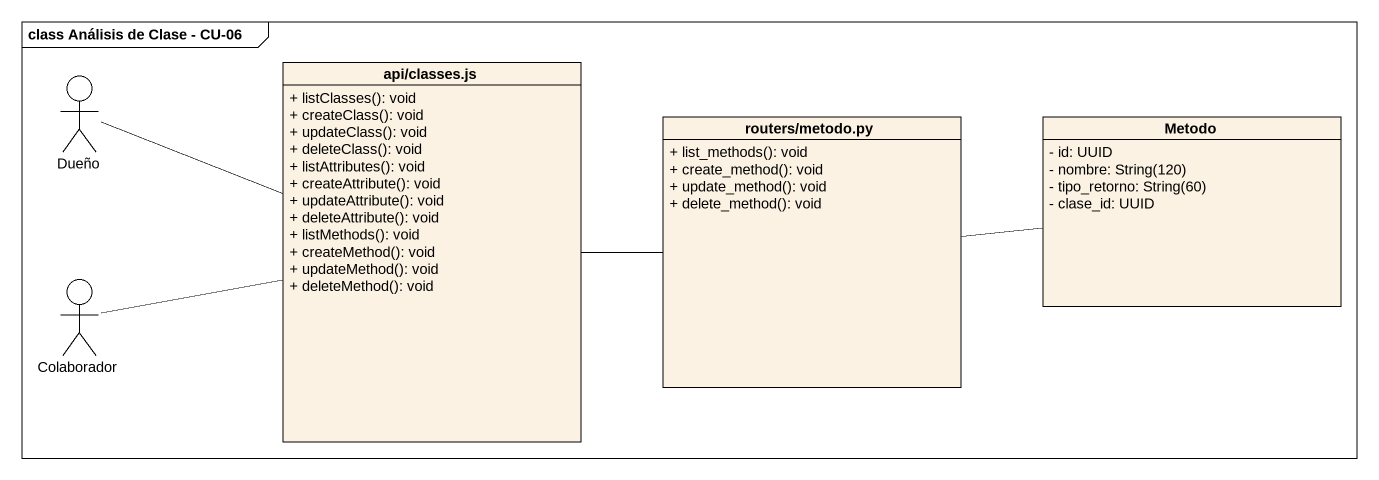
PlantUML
@startuml
mainframe class Análisis de Clase - CU-06
allowmixing
hide circle
hide empty members
skinparam classAttributeIconSize 0
class "api/classes.js" as api_classes_js {
  + listClasses(): void
  + createClass(): void
  + updateClass(): void
  + deleteClass(): void
  + listAttributes(): void
  + createAttribute(): void
  + updateAttribute(): void
  + deleteAttribute(): void
  + listMethods(): void
  + createMethod(): void
  + updateMethod(): void
  + deleteMethod(): void
}
actor Dueño
class "routers/metodo.py" as routers_metodo_py {
  + list_methods(): void
  + create_method(): void
  + update_method(): void
  + delete_method(): void
}
class Metodo {
  - id: UUID
  {field} - nombre: String(120)
  {field} - tipo_retorno: String(60)
  - clase_id: UUID
}
actor Colaborador
api_classes_js -right- routers_metodo_py
Dueño -right- api_classes_js
Dueño -right- api_classes_js
Dueño -right- api_classes_js
routers_metodo_py -right- Metodo
Colaborador -right- api_classes_js
Colaborador -right- api_classes_js
Colaborador -right- api_classes_js
@enduml
